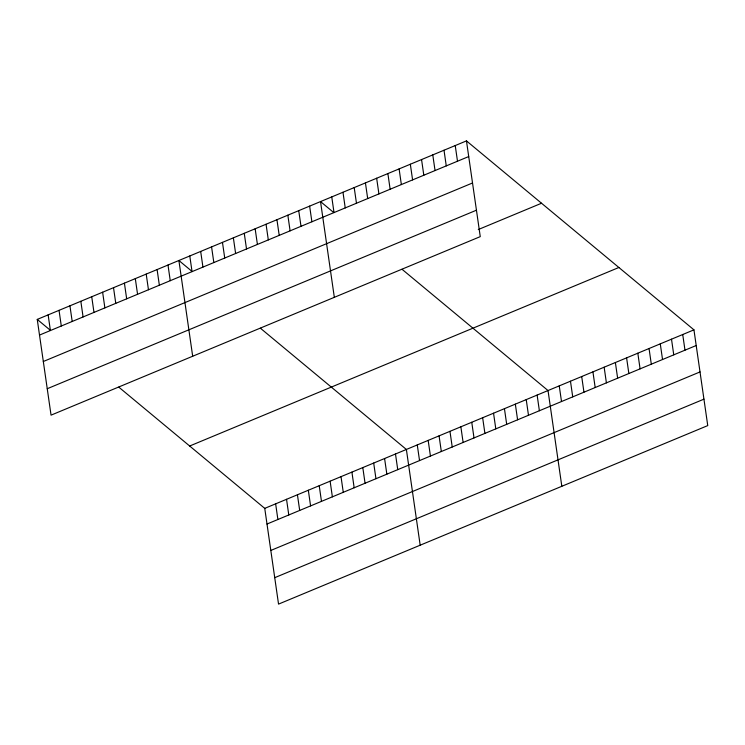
<?xml version="1.0" encoding="UTF-8"?>
<svg xmlns="http://www.w3.org/2000/svg" width="745" height="745" viewBox="0 0 745 745"><rect width="100%" height="100%" fill="white"/><g stroke="black" fill="none" stroke-linecap="round" stroke-linejoin="round"><path stroke-width="1.12" d="M466.463 140.889L480.255 236.631L51.051 415.151L37.25 319.409L466.463 140.889L693.949 329.849L707.75 425.591L278.537 604.111L264.745 508.369L118.772 387.121M39.504 335.073L468.717 156.552M43.312 361.502L472.526 182.981M47.242 388.722L476.446 210.202M478.262 229.562L541.531 203.245M189.668 446.013L618.881 267.492M264.745 508.369L693.949 329.849M266.999 524.033L696.212 345.512M270.808 550.453L700.021 371.932M274.728 577.682L703.941 399.162M333.043 211.98L320.527 201.588L334.328 297.329M402.049 269.299L548.022 390.548L561.823 486.289M191.4 270.891L178.893 260.499L192.685 356.24M260.405 328.21L406.379 449.459L420.18 545.2M37.25 319.409L49.766 329.802M682.727 334.514L684.981 350.178M671.506 339.189L673.759 354.844M660.275 343.855L662.538 359.518M649.053 348.52L651.307 364.184M637.822 353.195L640.085 368.859M626.601 357.861L628.855 373.524M615.379 362.526L617.633 378.19M604.148 367.201L606.402 382.865M592.927 371.867L595.181 387.53M581.696 376.532L583.959 392.196M570.474 381.207L572.728 396.871M559.244 385.873L561.507 401.536M537.126 395.074L539.38 410.737M526.231 399.609L528.484 415.272M515.335 404.135L517.589 419.798M504.439 408.67L506.693 424.333M455.232 145.554L457.495 161.218M493.544 413.205L495.807 428.869M482.648 417.731L484.911 433.394M444.011 150.229L446.264 165.893M471.753 422.266L474.016 437.93M432.78 154.895L435.043 170.558M460.857 426.801L463.12 442.456M421.558 159.57L423.812 175.224M449.961 431.327L452.224 446.991M410.337 164.235L412.59 179.899M439.066 435.862L441.329 451.526M399.106 168.901L401.359 184.564M428.17 440.388L430.433 456.052M387.884 173.576L390.138 189.239M417.274 444.923L419.537 460.587M376.653 178.241L378.916 193.905M365.432 182.907L367.685 198.57M395.483 453.984L397.746 469.648M354.201 187.582L356.464 203.245M384.588 458.52L386.851 474.183M342.979 192.247L345.233 207.911M373.692 463.055L375.955 478.709M331.758 196.922L334.011 212.576M362.806 467.581L365.059 483.244M351.91 472.116L354.164 487.779M309.631 206.123L311.894 221.777M341.014 476.642L343.268 492.305M298.736 210.649L300.999 226.312M330.119 481.177L332.372 496.841M287.84 215.184L290.103 230.848M319.223 485.712L321.477 501.376M276.944 219.71L279.207 235.373M308.328 490.238L310.581 505.902M266.049 224.245L268.312 239.909M297.432 494.773L299.686 510.437M255.153 228.78L257.416 244.444M286.536 499.308L288.79 514.963M244.258 233.306L246.521 248.97M275.641 503.834L277.894 519.498M233.362 237.841L235.625 253.505M222.466 242.376L224.729 258.031M211.571 246.902L213.834 262.566M200.684 251.438L202.938 267.101M189.789 255.963L192.042 271.627M167.998 265.034L170.251 280.697M157.102 269.56L159.356 285.223M146.206 274.095L148.46 289.758M135.311 278.621L137.564 294.284M124.415 283.156L126.669 298.82M113.519 287.691L115.773 303.355M102.624 292.217L104.877 307.881M91.728 296.752L93.982 312.416M80.832 301.287L83.086 316.942M69.937 305.813L72.191 321.477M59.041 310.348L61.295 326.012M48.146 314.874L50.399 330.538"/></g></svg>
